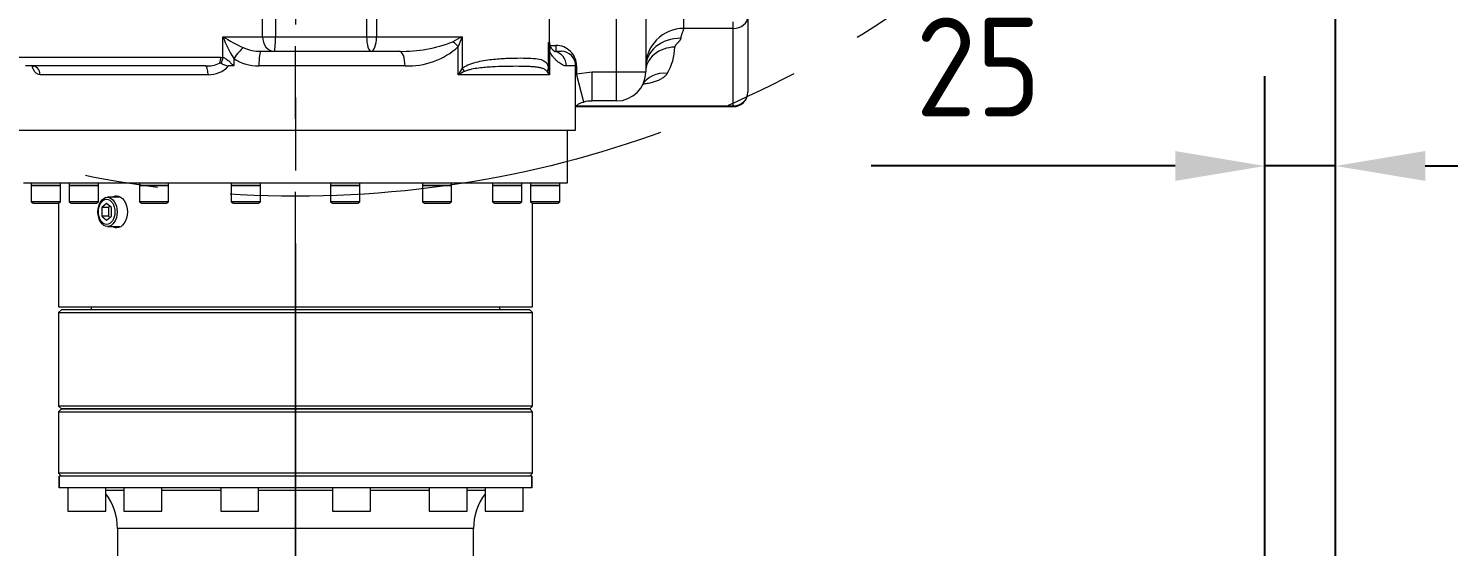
# Model space of a CAD drawing. Header units: millimetres. Extents: x 10462777 to 22643323, y 453826 to 1389191.
# Drawn here: x 11269094.5 to 11269581.1, y 579243.4 to 579420.9 of the extents above; entities that cross this region are included whole.
import ezdxf

# ---------------------------------------------------------------- set-up
doc = ezdxf.new("R2010")
doc.units = ezdxf.units.MM
doc.header["$LTSCALE"] = 200
doc.header["$MEASUREMENT"] = 0
doc.header["$PDMODE"] = 35
doc.header["$PDSIZE"] = -5
doc.linetypes.add('CENTER', pattern=[2, 1.25, -0.25, 0.25, -0.25])
doc.linetypes.add('CENTER2', pattern=[1.125, 0.75, -0.125, 0.125, -0.125])
doc.layers.get('DEFPOINTS').update_dxf_attribs({"linetype": 'CONTINUOUS'})
doc.layers.add('1', color=1, linetype='CENTER')
doc.layers.add('DV1_DEFAULT', color=7, linetype='CONTINUOUS')
doc.layers.add('LAYOUT', color=8, linetype='CONTINUOUS', lineweight=25)
doc.styles.add('iso-1', font='isocp.shx')
doc.styles.get("Standard").update_dxf_attribs({"font": 'SYMBOL'})
doc.dimstyles.get("Standard").update_dxf_attribs({"dimtxt": 1, "dimasz": 0.18, "dimexe": 0.18, "dimexo": 0.0625, "dimgap": 0.5, "dimtad": 1, "dimzin": 0, "dimdsep": 46, "dimtxsty": 'Standard', "dimcen": 0.09, "dimadec": 0, "dimazin": 0, "dimtfac": 1, "dimtofl": 0, "dimtmove": 2, "dimatfit": 3, "dimfxl": 1, "dimtolj": 1, "dimtzin": 0, "dimarcsym": 0})

# ---------------------------------------------------------------- blocks, each defined once
blk = doc.blocks.new('*D418')
at = {"layer": '1', "color": 152, "linetype": 'Continuous', "lineweight": -2, "transparency": 16777216}
for p, q in [((11268307.7, 579167.69), (11268307.7, 579563.75)), ((11269542.41, 578529.99), (11269542.41, 579563.75))]:
    blk.add_line(p, q, dxfattribs=at)
at = {"layer": '1', "color": 27, "linetype": 'Continuous', "lineweight": -2, "transparency": 16777216}
blk.add_line((11268338.45, 579533.01), (11269511.66, 579533.01), dxfattribs=at)
at = {"layer": '1', "color": 27, "linetype": 'Continuous', "transparency": 16777216}
for points in [[(11268338.45, 579538.13), (11268338.45, 579527.88), (11268307.7, 579533.01)], [(11269511.66, 579538.13), (11269511.66, 579527.88), (11269542.41, 579533.01)]]:
    blk.add_solid(points, dxfattribs=at)
at = {"layer": 'DEFPOINTS', "color": 0, "linetype": 'Continuous', "transparency": 16777216}
for p in [(11269542.41, 579533.01), (11268307.7, 579152.31), (11269542.41, 578514.62)]:
    blk.add_point(p, dxfattribs=at)
at = {"layer": '1', "color": 23, "linetype": 'Continuous', "lineweight": -3, "transparency": 16777216, "insert": (11268925.06, 579566.9), "char_height": 33.894, "attachment_point": 5, "style": 'iso-1'}
blk.add_mtext('\\A1;\\C23;1275', dxfattribs=at)
blk = doc.blocks.new('*D423')
at = {"layer": '1', "color": 152, "linetype": 'Continuous', "lineweight": -2, "transparency": 16777216}
for p, q in [((11269518.2, 579167.69), (11269518.2, 579404.5)), ((11269542.41, 578529.99), (11269542.41, 579404.5))]:
    blk.add_line(p, q, dxfattribs=at)
at = {"layer": '1', "color": 27, "linetype": 'Continuous', "lineweight": -2, "transparency": 16777216}
for p, q in [((11269487.45, 579373.75), (11269383.27, 579373.75)), ((11269542.41, 579373.75), (11269518.2, 579373.75)), ((11269573.16, 579373.75), (11269603.9, 579373.75))]:
    blk.add_line(p, q, dxfattribs=at)
at = {"layer": '1', "color": 27, "linetype": 'Continuous', "transparency": 16777216}
for points in [[(11269487.45, 579378.88), (11269487.45, 579368.63), (11269518.2, 579373.75)], [(11269573.16, 579378.88), (11269573.16, 579368.63), (11269542.41, 579373.75)]]:
    blk.add_solid(points, dxfattribs=at)
at = {"layer": 'DEFPOINTS', "color": 0, "linetype": 'Continuous', "transparency": 16777216}
for p in [(11269542.41, 579373.75), (11269518.2, 579152.31), (11269542.41, 578514.62)]:
    blk.add_point(p, dxfattribs=at)
at = {"layer": '1', "color": 23, "linetype": 'Continuous', "lineweight": -3, "transparency": 16777216, "insert": (11269419.99, 579407.65), "char_height": 33.894, "attachment_point": 5, "style": 'iso-1'}
blk.add_mtext('\\A1;\\C23;25', dxfattribs=at)
blk = doc.blocks.new('*D424')
at = {"layer": '1', "color": 152, "linetype": 'Continuous', "lineweight": -2, "transparency": 16777216}
for p, q in [((11269542.41, 578529.99), (11269542.41, 579563.75)), ((11269905.56, 579167.69), (11269905.56, 579563.75))]:
    blk.add_line(p, q, dxfattribs=at)
at = {"layer": '1', "color": 27, "linetype": 'Continuous', "lineweight": -2, "transparency": 16777216}
blk.add_line((11269874.81, 579533.01), (11269573.16, 579533.01), dxfattribs=at)
at = {"layer": '1', "color": 27, "linetype": 'Continuous', "transparency": 16777216}
for points in [[(11269573.16, 579538.13), (11269573.16, 579527.88), (11269542.41, 579533.01)], [(11269874.81, 579538.13), (11269874.81, 579527.88), (11269905.56, 579533.01)]]:
    blk.add_solid(points, dxfattribs=at)
at = {"layer": 'DEFPOINTS', "color": 0, "linetype": 'Continuous', "transparency": 16777216}
for p in [(11269542.41, 579533.01), (11269905.56, 579152.31), (11269542.41, 578514.62)]:
    blk.add_point(p, dxfattribs=at)
at = {"layer": '1', "color": 23, "linetype": 'Continuous', "lineweight": -3, "transparency": 16777216, "insert": (11269723.99, 579566.9), "char_height": 33.894, "attachment_point": 5, "style": 'iso-1'}
blk.add_mtext('\\A1;\\C23;375', dxfattribs=at)
blk = doc.blocks.new('r710ic')
at = {"layer": 'DV1_DEFAULT', "color": 7, "linetype": 'Continuous', "lineweight": 0}
for p, q in [((272347.48, 104387.63), (272373.32, 104387.63)), ((272351.52, 104382.63), (272349.29, 104382.63)), ((272378.03, 104382.63), (272351.52, 104382.63)), ((272351.52, 104382.63), (272351.52, 104365.63)), ((272378.32, 104382.63), (272378.03, 104382.63)), ((272378.03, 104328.81), (272378.03, 104382.63)), ((272378.32, 104328.63), (272378.32, 104382.63)), ((272348.04, 104365.63), (272351.52, 104365.63)), ((272325.19, 104352.63), (272366.37, 104352.63)), ((272366.37, 104342.63), (272366.37, 104352.63)), ((272366.37, 104342.63), (272325.19, 104342.63)), ((272366.37, 104334.29), (272366.37, 104342.63)), ((272376.37, 104342.63), (272366.37, 104342.63)), ((272376.37, 104342.63), (272376.37, 104334.29)), ((272367.03, 104328.96), (272366.37, 104334.29)), ((272376.37, 104334.29), (272366.37, 104334.29)), ((272376.73, 104331.4), (272367.03, 104328.96)), ((272364.37, 104328.96), (272364.37, 104328.63)), ((272364.37, 104328.96), (272367.03, 104328.96)), ((272386.37, 104328.63), (272364.37, 104328.63)), ((272364.37, 104328.63), (272364.37, 104325.48)), ((272386.37, 104136.63), (272386.37, 104328.63)), ((272404.37, 104325.88), (272386.37, 104325.88)), ((272404.37, 104139.38), (272404.37, 104325.88)), ((272357.37, 104321.83), (272359.37, 104321.83)), ((272357.37, 104319.8), (272357.37, 104321.83)), ((272359.37, 104321.91), (272359.37, 104323.63)), ((272405.37, 104323.2), (272404.37, 104323.2)), ((272410.97, 104323.2), (272405.37, 104323.2)), ((272405.37, 104323.2), (272405.37, 104313.2)), ((272405.37, 104313.2), (272405.37, 104323.2)), ((272410.97, 104323.2), (272410.97, 104313.2)), ((272411.37, 104322.51), (272410.97, 104323.2)), ((272411.37, 104313.89), (272411.37, 104322.51)), ((272356.37, 104319.63), (272346.65, 104319.63)), ((272356.37, 104319.63), (272356.37, 104319.29)), ((272365.19, 104319.29), (272356.37, 104319.29)), ((272359.39, 104319.72), (272367.37, 104319.72)), ((272367.37, 104319.72), (272367.37, 104288.42)), ((272404.37, 104313.2), (272405.37, 104313.2)), ((272405.37, 104313.2), (272410.97, 104313.2)), ((272410.97, 104313.2), (272411.37, 104313.89)), ((272446.87, 104313.88), (272411.36, 104313.88)), ((272446.87, 104151.38), (272446.87, 104313.88)), ((272448.87, 104313.88), (272447.87, 104312.88)), ((272447.87, 104312.88), (272447.87, 104152.38)), ((272448.87, 104151.38), (272448.87, 104313.88)), ((272480.87, 104313.88), (272448.87, 104313.88)), ((272480.87, 104313.88), (272480.87, 104151.38)), ((272481.87, 104312.88), (272480.87, 104313.88)), ((272482.87, 104313.88), (272481.87, 104312.88)), ((272481.87, 104312.88), (272481.87, 104152.38)), ((272481.87, 104152.38), (272481.87, 104312.88)), ((272482.87, 104151.38), (272482.87, 104313.88)), ((272503.87, 104313.88), (272482.87, 104313.88)), ((272503.87, 104313.88), (272503.87, 104151.38)), ((272504.87, 104312.88), (272503.87, 104313.88)), ((272508.87, 104313.63), (272504.87, 104313.63)), ((272504.87, 104313.63), (272504.87, 104151.63)), ((272504.87, 104313.63), (272508.87, 104313.63)), ((272508.87, 104313.63), (272508.87, 104151.63)), ((272516.87, 104310.61), (272508.87, 104310.61)), ((272516.87, 104297.61), (272516.87, 104310.61)), ((272405.37, 104310.17), (272404.37, 104310.17)), ((272405.37, 104300.17), (272405.37, 104310.17)), ((272410.97, 104310.17), (272405.37, 104310.17)), ((272405.37, 104310.17), (272405.37, 104300.17)), ((272410.97, 104310.17), (272410.97, 104300.17)), ((272411.37, 104309.48), (272410.97, 104310.17)), ((272411.37, 104300.87), (272411.37, 104309.48)), ((272410.97, 104300.17), (272411.37, 104300.87)), ((272447.87, 104302.63), (272446.87, 104302.63)), ((272404.37, 104300.17), (272405.37, 104300.17)), ((272405.37, 104300.17), (272410.97, 104300.17)), ((272508.87, 104297.61), (272516.87, 104297.61)), ((272509.64, 104291.45), (272509.64, 104297.61)), ((272516.87, 104291.45), (272508.87, 104291.45)), ((272516.87, 104278.45), (272516.87, 104291.45)), ((272928.46, 104293.63), (272522.87, 104293.63)), ((272522.87, 104293.63), (272522.87, 104171.63)), ((272354.37, 104289.79), (272365.19, 104289.79)), ((272354.37, 104260.42), (272354.37, 104289.79)), ((272367.37, 104288.42), (272357.76, 104288.42)), ((272405.37, 104286.1), (272404.37, 104286.1)), ((272410.97, 104286.1), (272405.37, 104286.1)), ((272405.37, 104286.1), (272405.37, 104276.1)), ((272405.37, 104276.1), (272405.37, 104286.1)), ((272410.97, 104286.1), (272410.97, 104276.1)), ((272411.37, 104285.41), (272410.97, 104286.1)), ((272411.37, 104276.79), (272411.37, 104285.41)), ((272410.97, 104276.1), (272411.37, 104276.79)), ((272508.87, 104278.45), (272516.87, 104278.45)), ((272509.64, 104258.28), (272509.64, 104278.45)), ((272404.37, 104276.1), (272405.37, 104276.1)), ((272405.37, 104276.1), (272410.97, 104276.1)), ((272359.37, 104220.73), (272359.37, 104268.21)), ((272364.37, 104270.16), (272364.37, 104220.07)), ((272339.37, 104260.42), (272354.37, 104260.42)), ((272354.37, 104257.01), (272339.37, 104257.01)), ((272354.37, 104257.01), (272354.37, 104260.42)), ((272354.37, 104225.78), (272354.37, 104257.01)), ((272516.87, 104258.28), (272508.87, 104258.28)), ((272516.87, 104245.28), (272516.87, 104258.28)), ((272405.37, 104254.65), (272404.37, 104254.65)), ((272410.97, 104254.65), (272405.37, 104254.65)), ((272405.37, 104254.65), (272405.37, 104244.65)), ((272405.37, 104244.65), (272405.37, 104254.65)), ((272410.97, 104254.65), (272410.97, 104244.65)), ((272411.37, 104253.96), (272410.97, 104254.65)), ((272411.37, 104245.34), (272411.37, 104253.96)), ((272404.37, 104244.65), (272405.37, 104244.65)), ((272405.37, 104244.65), (272410.97, 104244.65)), ((272410.97, 104244.65), (272411.37, 104245.34)), ((272508.87, 104245.28), (272516.87, 104245.28)), ((272509.64, 104219.98), (272509.64, 104245.28)), ((272339.37, 104225.78), (272354.37, 104225.78)), ((272354.37, 104221.3), (272354.37, 104225.78)), ((272354.37, 104221.3), (272339.37, 104221.3)), ((272354.37, 104207.77), (272354.37, 104221.3)), ((272405.37, 104220.61), (272404.37, 104220.61)), ((272410.97, 104220.61), (272405.37, 104220.61)), ((272405.37, 104220.61), (272405.37, 104210.61)), ((272405.37, 104210.61), (272405.37, 104220.61)), ((272410.97, 104220.61), (272410.97, 104210.61)), ((272411.37, 104219.91), (272410.97, 104220.61)), ((272411.37, 104211.3), (272411.37, 104219.91)), ((272516.87, 104219.98), (272508.87, 104219.98)), ((272516.87, 104206.98), (272516.87, 104219.98)), ((272361.84, 104211.47), (272364.37, 104211.47)), ((272364.37, 104211.47), (272364.37, 104209.63)), ((272404.37, 104210.61), (272405.37, 104210.61)), ((272405.37, 104210.61), (272410.97, 104210.61)), ((272410.97, 104210.61), (272411.37, 104211.3)), ((272361.43, 104207.77), (272354.37, 104207.77)), ((272361.37, 104207.03), (272361.43, 104207.77)), ((272361.37, 104137.13), (272361.37, 104207.03)), ((272508.87, 104206.98), (272516.87, 104206.98)), ((272509.64, 104186.8), (272509.64, 104206.98)), ((272364.37, 104201.73), (272364.37, 104140.13)), ((272367.37, 104202.67), (272367.37, 104145.11)), ((272405.37, 104189.15), (272404.37, 104189.15)), ((272410.97, 104189.15), (272405.37, 104189.15)), ((272405.37, 104189.15), (272405.37, 104179.15)), ((272405.37, 104179.15), (272405.37, 104189.15)), ((272410.97, 104189.15), (272410.97, 104179.15)), ((272411.37, 104188.46), (272410.97, 104189.15)), ((272411.37, 104179.85), (272411.37, 104188.46)), ((272516.87, 104186.8), (272508.87, 104186.8)), ((272516.87, 104173.8), (272516.87, 104186.8)), ((272404.37, 104179.15), (272405.37, 104179.15)), ((272405.37, 104179.15), (272410.97, 104179.15)), ((272410.97, 104179.15), (272411.37, 104179.85)), ((272409.37, 104172.44), (272409.37, 104168.21)), ((272412.92, 104169.55), (272411.48, 104167.91)), ((272415.81, 104169.55), (272412.92, 104169.55)), ((272417.25, 104167.91), (272415.81, 104169.55)), ((272419.37, 104168.21), (272419.37, 104172.44)), ((272508.87, 104173.8), (272516.87, 104173.8)), ((272509.64, 104167.65), (272509.64, 104173.8)), ((272522.87, 104171.63), (272928.46, 104171.63)), ((272405.37, 104165.08), (272404.37, 104165.08)), ((272405.37, 104165.08), (272405.37, 104155.08)), ((272410.97, 104165.08), (272405.37, 104165.08)), ((272405.37, 104155.08), (272405.37, 104165.08)), ((272411.37, 104164.39), (272410.97, 104165.08)), ((272410.97, 104165.08), (272410.97, 104155.08)), ((272411.48, 104167.91), (272412.92, 104166.27)), ((272412.48, 104169.04), (272412.92, 104168.54)), ((272412.92, 104168.54), (272412.92, 104166.27)), ((272412.92, 104168.54), (272415.81, 104168.54)), ((272412.92, 104166.27), (272415.81, 104166.27)), ((272415.81, 104168.54), (272416.26, 104169.04)), ((272415.81, 104168.54), (272415.81, 104166.27)), ((272415.81, 104166.27), (272417.25, 104167.91)), ((272516.87, 104167.65), (272508.87, 104167.65)), ((272516.87, 104154.65), (272516.87, 104167.65)), ((272411.37, 104155.78), (272411.37, 104164.39)), ((272446.87, 104162.63), (272447.87, 104162.63)), ((272404.37, 104155.08), (272405.37, 104155.08)), ((272405.37, 104155.08), (272410.97, 104155.08)), ((272410.97, 104155.08), (272411.37, 104155.78)), ((272405.37, 104152.05), (272404.37, 104152.05)), ((272410.97, 104152.05), (272405.37, 104152.05)), ((272405.37, 104152.05), (272405.37, 104142.05)), ((272405.37, 104142.05), (272405.37, 104152.05)), ((272410.97, 104152.05), (272410.97, 104142.05)), ((272411.37, 104151.36), (272410.97, 104152.05)), ((272411.36, 104151.38), (272446.87, 104151.38)), ((272411.37, 104142.75), (272411.37, 104151.36)), ((272447.87, 104152.38), (272448.87, 104151.38)), ((272448.87, 104151.38), (272480.87, 104151.38)), ((272480.87, 104151.38), (272481.87, 104152.38)), ((272481.87, 104152.38), (272482.87, 104151.38)), ((272482.87, 104151.38), (272503.87, 104151.38)), ((272503.87, 104151.38), (272504.87, 104152.38)), ((272508.87, 104151.63), (272504.87, 104151.63)), ((272504.87, 104151.63), (272508.87, 104151.63)), ((272508.87, 104154.65), (272516.87, 104154.65)), ((272404.37, 104142.05), (272405.37, 104142.05)), ((272405.37, 104142.05), (272410.97, 104142.05)), ((272410.97, 104142.05), (272411.37, 104142.75))]:
    blk.add_line(p, q, dxfattribs=at)
at = {"layer": 'DV1_DEFAULT', "color": 1, "linetype": 'CENTER2', "lineweight": 0}
for p, q in [((274132.55, 104232.63), (269847.55, 104232.63)), ((269950.18, 104232.63), (274235.19, 104232.63))]:
    blk.add_line(p, q, dxfattribs=at)
at = {"layer": 'DV1_DEFAULT', "color": 3, "linetype": 'CENTER2', "lineweight": 0}
blk.add_circle((272041.37, 104232.63), 367.64, dxfattribs=at)
at = {"layer": 'DV1_DEFAULT', "color": 7, "linetype": 'Continuous', "lineweight": 0}
for centre, radius, start, end in [((272373.32, 104382.63), 5, 0, 90), ((272364.56, 104365.66), 13.04, 180.1497, 270.9901), ((272357.39, 104344.03), 18.6, 59.1303, 88.262), ((272366.37, 104342.63), 10, 0, 90), ((272386.38, 104334.12), 9.99, 179.0045, 195.7828), ((272364.43, 104321.9), 7.06, 90.4694, 180.5907), ((272364.37, 104323.63), 5, 90, 180), ((272381.43, 104374.5), 47.76, 252.453, 253.4075), ((272356.37, 104322.63), 3, 270, 301.1493), ((272353.33, 104327.51), 8.76, 290.2711, 298.4185), ((272355.25, 104338.22), 18.96, 273.3798, 282.6183), ((272364.04, 104330.99), 11.75, 275.5993, 286.4487), ((272361.57, 104325.65), 8.3, 304.5715, 314.3394), ((272522.87, 104313.63), 20, 233.2328, 270), ((272401.42, 104401.06), 120.81, 247.0772, 248.814), ((272557.47, 104395.51), 228.97, 207.4982, 208.4043), ((272311.75, 104269.14), 47.63, 358.8783, 21.4929), ((272338.74, 104271.21), 25.65, 357.6637, 42.1298), ((272379.9, 104310.71), 25.58, 234.8848, 240.6635), ((272414.8, 104313.94), 53.86, 205.7347, 208.2895), ((272344.97, 104220.62), 14.4, 335.7886, 0.4312), ((272349.19, 104219.86), 15.18, 326.419, 0.7943), ((272268.78, 104258.25), 99.37, 329.4649, 334.0132), ((272341.77, 104242.6), 37.04, 289.8857, 302.8023), ((272358.61, 104203.02), 8.77, 357.6775, 48.9279), ((272374.37, 104206.71), 10.91, 178.0241, 180.5833), ((272352.83, 104202.1), 11.55, 358.1607, 22.9191), ((272522.87, 104151.63), 20, 90, 126.7672)]:
    blk.add_arc(centre, radius, start, end, dxfattribs=at)
for centre, major_axis, ratio, start_param, end_param in [((272347.48, 104382.63), (0, -5), 0.808858, 1.570796, 3.141593), ((272373.32, 104382.63), (0, -5), 0.942732, 1.570796, 3.141593), ((272364.78, 104364.63), (0, 12), 0.825786, 1.570796, 3.141593), ((272366.37, 104362.63), (0, 10), 0.841346, 1.570796, 3.141593), ((272375.45, 104360), (4.45, 8.51), 0.861876, 1.994245, 3.141593), ((272364.37, 104320.64), (5, 0), 0.967172, 1.570796, 2.946667), ((272359.39, 104315.18), (-2.07, 4.55), 0.665519, 5.684265, 6.225613), ((272365.19, 104316.31), (-0.44, 2.97), 0.758757, 5.594714, 6.090148), ((272357.76, 104285.51), (3.07, 3.95), 0.401128, 1.093916, 1.607979), ((272365.19, 104288.87), (2.25, 1.99), 0.234085, 0.871084, 1.366519), ((272364.37, 104268.21), (5, 0), 0.390994, 1.570796, 3.141593), ((272354.37, 104258.53), (-5, 0), 0.377045, 3.141593, 4.712389), ((272354.37, 104258.53), (-5, 0), 0.304728, 1.570796, 3.141593), ((272354.37, 104225.35), (-5, 0), 0.085594, 3.141593, 4.712389), ((272354.37, 104225.35), (-5, 0), 0.810184, 1.570796, 3.141593), ((272364.37, 104220.73), (5, 0), 0.130766, 3.141593, 4.712389), ((272361.84, 104212.57), (4.04, -2.94), 0.179687, 3.684322, 4.842541), ((272361.37, 104205.52), (3, 0), 0.503174, 0.797998, 1.570796), ((272361.43, 104206.21), (2.96, -0.51), 0.513572, 0.90091, 1.659477), ((272367.37, 104201.73), (-3, 0), 0.312104, 4.712389, 6.283185), ((272367.37, 104142.38), (-3, 0), 0.91162, 4.712389, 6.283185)]:
    blk.add_ellipse(centre, major_axis=major_axis, ratio=ratio, start_param=start_param, end_param=end_param, dxfattribs=at)
for centre, major_axis in [((272414.37, 104168.21), (5, 0)), ((272414.37, 104167.91), (-4.31, 0))]:
    blk.add_ellipse(centre, major_axis=major_axis, ratio=0.656059, dxfattribs=at)
for points, knots in [([(272351.52, 104365.63), (272351.69, 104365.58), (272351.98, 104365.49), (272352.56, 104365.31), (272353.1, 104365.12), (272353.64, 104364.91), (272353.97, 104364.8), (272354.24, 104364.72), (272354.45, 104364.67), (272354.66, 104364.64), (272354.8, 104364.63), (272354.87, 104364.63)], [0, 0, 0, 0, 0.145887, 0.259113, 0.507448, 0.628022, 0.747997, 0.812123, 0.870093, 0.937634, 1, 1, 1, 1]), ([(272354.87, 104364.63), (272354.9, 104364.63), (272354.95, 104364.63), (272355.03, 104364.62), (272355.11, 104364.6), (272355.19, 104364.57), (272355.3, 104364.53), (272355.46, 104364.45), (272355.65, 104364.32), (272355.85, 104364.17), (272356.03, 104364.01), (272356.23, 104363.83), (272356.43, 104363.63), (272356.63, 104363.43), (272356.83, 104363.25), (272357.01, 104363.09), (272357.2, 104362.93), (272357.39, 104362.81), (272357.56, 104362.72), (272357.7, 104362.66), (272357.83, 104362.63), (272357.91, 104362.63), (272357.95, 104362.63)], [0, 0, 0, 0, 0.022416, 0.045332, 0.068804, 0.09288, 0.117608, 0.176083, 0.240165, 0.300091, 0.368369, 0.423009, 0.500009, 0.576993, 0.631649, 0.699904, 0.759853, 0.823912, 0.88241, 0.923245, 0.962364, 1, 1, 1, 1]), ([(272366.94, 104360), (272366.98, 104359.98), (272367.07, 104359.92), (272367.21, 104359.83), (272367.34, 104359.74), (272367.48, 104359.63), (272367.61, 104359.52), (272367.82, 104359.33), (272368.1, 104359.02), (272368.45, 104358.58), (272368.77, 104358.07), (272369.18, 104357.34), (272369.63, 104356.28), (272370.09, 104354.83), (272370.38, 104353.46), (272370.53, 104352.43), (272370.58, 104351.96), (272370.6, 104351.79)], [0, 0, 0, 0, 0.0211284, 0.0422469, 0.0633713, 0.0845174, 0.105701, 0.1269375, 0.1878092, 0.2488974, 0.3091635, 0.36947, 0.4895013, 0.6139652, 0.7365144, 0.8012563, 0.8372268, 0.8372268, 0.8372268, 0.8372268]), ([(272378.31, 104328.51), (272378.17, 104328.64), (272377.88, 104328.93), (272377.45, 104329.53), (272377.07, 104330.3), (272376.82, 104330.98), (272376.75, 104331.33), (272376.74, 104331.4)], [0.6918257, 0.6918257, 0.6918257, 0.6918257, 0.7767584, 0.862964, 0.9255094, 0.9869207, 1, 1, 1, 1]), ([(272364.37, 104325.48), (272364.37, 104325.09), (272364.26, 104324.68), (272363.87, 104323.79), (272363.59, 104323.32), (272363.01, 104322.58), (272362.79, 104322.32), (272362.3, 104321.8), (272362.03, 104321.54), (272361.42, 104321.01), (272361.09, 104320.74), (272360.32, 104320.22), (272359.9, 104319.96), (272359.39, 104319.72)], [0, 0, 0, 0, 0.25, 0.25, 0.5, 0.5, 0.625, 0.625, 0.75, 0.75, 0.875, 0.875, 1, 1, 1, 1]), ([(272359.54, 104321.58), (272359.54, 104321.58), (272359.53, 104321.58), (272359.44, 104321.4), (272359.03, 104320.93), (272358.33, 104320.29), (272357.88, 104320.04), (272357.78, 104319.99)], [0.3130821, 0.3130821, 0.3130821, 0.3130821, 0.3358365, 0.4941673, 0.7277904, 0.9518092, 1, 1, 1, 1]), ([(272357.89, 104320.03), (272357.93, 104320.06), (272357.97, 104320.09), (272358.02, 104320.12), (272358.03, 104320.13), (272358.03, 104320.13)], [0.09006118, 0.09006118, 0.09006118, 0.09006118, 0.125, 0.125, 0.13220706, 0.13220706, 0.13220706, 0.13220706]), ([(272365.19, 104289.79), (272364.53, 104290.59), (272364.11, 104291.49), (272363.39, 104293.33), (272363.13, 104294.25), (272362.49, 104296.99), (272362.24, 104298.79), (272361.9, 104302.25), (272361.8, 104303.88), (272361.68, 104306.94), (272361.65, 104308.39), (272361.65, 104311.05), (272361.68, 104312.25), (272361.8, 104314.4), (272361.89, 104315.36), (272362.24, 104316.99), (272362.49, 104317.66), (272363.13, 104318.45), (272363.4, 104318.67), (272364.1, 104319.04), (272364.54, 104319.19), (272365.19, 104319.29)], [0, 0, 0, 0, 0.0625, 0.0625, 0.125, 0.125, 0.25, 0.25, 0.375, 0.375, 0.5, 0.5, 0.625, 0.625, 0.75, 0.75, 0.875, 0.875, 0.9375, 0.9375, 1, 1, 1, 1]), ([(272366.28, 104318.82), (272366.09, 104318.69), (272365.95, 104318.55), (272365.71, 104318.26), (272365.61, 104318.11), (272365.34, 104317.64), (272365.22, 104317.3), (272365.01, 104316.57), (272364.93, 104316.19), (272364.8, 104315.37), (272364.75, 104314.93), (272364.67, 104314.03), (272364.63, 104313.56), (272364.58, 104312.57), (272364.57, 104312.05), (272364.52, 104310.45), (272364.51, 104309.31), (272364.51, 104306.89), (272364.52, 104305.61), (272364.58, 104302.92), (272364.63, 104301.51), (272364.75, 104299.28), (272364.8, 104298.52), (272364.93, 104296.97), (272365.01, 104296.19), (272365.22, 104294.6), (272365.34, 104293.79), (272365.61, 104292.57), (272365.71, 104292.16), (272365.95, 104291.35), (272366.09, 104290.95), (272366.28, 104290.55)], [0, 0, 0, 0, 0.03125, 0.03125, 0.0625, 0.0625, 0.125, 0.125, 0.1875, 0.1875, 0.25, 0.25, 0.3125, 0.3125, 0.375, 0.375, 0.5, 0.5, 0.625, 0.625, 0.75, 0.75, 0.8125, 0.8125, 0.875, 0.875, 0.9375, 0.9375, 0.96875, 0.96875, 1, 1, 1, 1]), ([(272361.43, 104207.77), (272361.47, 104207.94), (272361.55, 104208.11), (272361.72, 104208.45), (272361.82, 104208.62), (272362.15, 104209.1), (272362.4, 104209.42), (272362.94, 104210.03), (272363.22, 104210.33), (272363.79, 104210.91), (272364.08, 104211.19), (272364.37, 104211.47)], [0, 0, 0, 0, 0.125, 0.125, 0.25, 0.25, 0.5, 0.5, 0.75, 0.75, 1, 1, 1, 1]), ([(272363.47, 104207.08), (272363.47, 104207.14), (272363.49, 104207.19), (272363.52, 104207.28), (272363.55, 104207.33), (272363.62, 104207.46), (272363.67, 104207.56), (272363.82, 104207.84), (272363.93, 104208.05), (272364.12, 104208.48), (272364.2, 104208.7), (272364.33, 104209.16), (272364.37, 104209.4), (272364.37, 104209.63)], [0, 0, 0, 0, 0.0625, 0.0625, 0.125, 0.125, 0.25, 0.25, 0.5, 0.5, 0.75, 0.75, 1, 1, 1, 1]), ([(272409.35, 104169.86), (272409.04, 104170.31), (272408.87, 104170.8), (272408.87, 104172.25), (272409.46, 104173.22), (272411.49, 104174.63), (272412.91, 104175.06), (272415.81, 104175.06), (272417.24, 104174.63), (272419.27, 104173.23), (272419.87, 104172.26), (272419.87, 104171.31)], [0.4328262, 0.4328262, 0.4328262, 0.4328262, 0.5, 0.5, 0.625, 0.625, 0.75, 0.75, 0.875, 0.875, 1, 1, 1, 1]), ([(272367.37, 104145.11), (272367.37, 104144.83), (272367.31, 104144.56), (272367.14, 104144.18), (272367.07, 104144.05), (272366.89, 104143.8), (272366.79, 104143.68), (272366.43, 104143.32), (272366.12, 104143.11), (272365.55, 104142.81), (272365.34, 104142.71), (272364.88, 104142.54), (272364.64, 104142.46), (272364.37, 104142.39)], [0, 0, 0, 0, 0.25, 0.25, 0.375, 0.375, 0.5, 0.5, 0.75, 0.75, 0.875, 0.875, 1, 1, 1, 1]), ([(272364.39, 104142.39), (272364.4, 104142.53), (272364.41, 104142.74), (272364.53, 104142.88), (272364.54, 104142.89)], [0, 0, 0, 0, 0.3010194, 0.5768268, 0.5768268, 0.5768268, 0.5768268])]:
    blk.add_open_spline(points, degree=3, knots=knots, dxfattribs=at)
for points in [[(272357.5, 104319.8), (272357.65, 104319.89), (272357.77, 104319.96), (272357.89, 104320.03)], [(272419.87, 104171.31), (272419.87, 104170.81), (272419.71, 104170.33), (272419.41, 104169.9)]]:
    blk.add_open_spline(points, degree=3, dxfattribs=at)
at = {"layer": 'LAYOUT', "color": 3}
blk.add_circle((272041.37, 104232.63), 2050.12, dxfattribs=at)

msp = doc.modelspace()

# ---------------------------------------------------------------- block references
at = {"layer": 'LAYOUT', "color": 2, "rotation": 270}
msp.add_blockref('r710ic', (11164953.374, 851772.39677, 0), dxfattribs=at)

# ---------------------------------------------------------------- dimensions: what is measured, and where the dimension line sits
at = {"layer": '1', "color": 27, "linetype": 'Continuous', "lineweight": -3}
for base, p1, text, override, picture, middle in [((11269542.41133, 579533.00572), (11268307.70039, 579152.31435), '\\C23;1275', {"dimtxt": 33.894026, "dimasz": 30.746724, "dimexe": 30.746724, "dimexo": 15.373362, "dimgap": 16.947013, "dimtad": 1, "dimtih": 0, "dimdec": 0, "dimzin": 8, "dimtxsty": 'iso-1', "dimsah": 1, "dimclrd": 27, "dimclre": 152, "dimclrt": 23, "dimtm": -0.005, "dimtdec": 3, "dimtofl": 1, "dimtmove": 0}, '*D418', (11268925.05586, 579533.00572)), ((11269542.41133, 579533.00572), (11269905.56161, 579152.31435), '\\C23;375', {"dimtxt": 33.894026, "dimasz": 30.746724, "dimexe": 30.746724, "dimexo": 15.373362, "dimgap": 16.947013, "dimtad": 1, "dimtih": 0, "dimdec": 2, "dimzin": 8, "dimtxsty": 'iso-1', "dimsah": 1, "dimclrd": 27, "dimclre": 152, "dimclrt": 23, "dimtm": -0.005, "dimtdec": 3, "dimtofl": 1, "dimtmove": 0}, '*D424', (11269723.98647, 579533.00572)), ((11269542.41133, 579373.75149), (11269518.20131, 579152.31435), '\\C23;25', {"dimtxt": 33.894026, "dimasz": 30.746724, "dimexe": 30.746724, "dimexo": 15.373362, "dimgap": 16.947013, "dimtad": 1, "dimtih": 0, "dimdec": 2, "dimzin": 8, "dimtxsty": 'iso-1', "dimsah": 1, "dimclrd": 27, "dimclre": 152, "dimclrt": 23, "dimtm": -0.005, "dimtdec": 3, "dimtofl": 1, "dimtmove": 0}, '*D423', (11269419.98682, 579373.75149))]:
    dim = msp.add_linear_dim(base=base, p1=p1, p2=(11269542.41133, 578514.61858), text=text, dimstyle='Standard', override=override, dxfattribs=at)
    dim.commit()
    dim.dimension.update_dxf_attribs({"geometry": picture, "text_midpoint": middle, "dimtype": 160})

doc.saveas('drawing.dxf')
